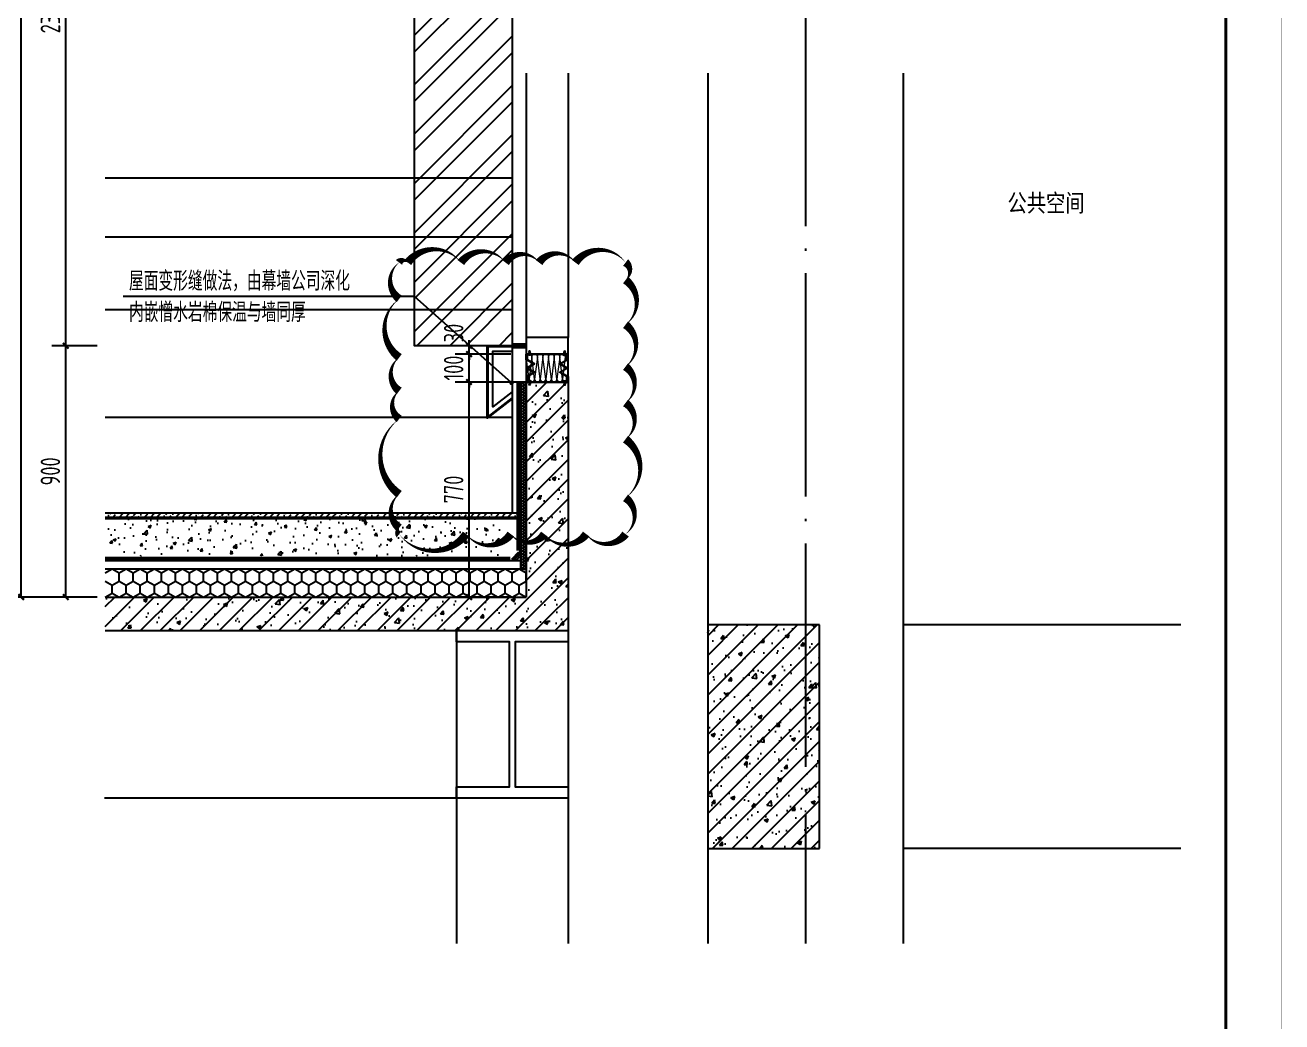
# Model space of a CAD drawing. Extents: x 198753 to 882193, y -399300 to 132460.
# Drawn here: x 385854 to 390356, y -194608 to -191039 of the extents above; entities that cross this region are included whole.
import ezdxf

# ---------------------------------------------------------------- set-up
doc = ezdxf.new("R2010")
doc.units = 0
doc.header["$LTSCALE"] = 1000
doc.header["$MEASUREMENT"] = 0
doc.linetypes.add('CENTER', pattern=[50.8, 31.75, -6.35, 6.35, -6.35])
doc.linetypes.add('DOTE', pattern=[2.42, 2, -0.2, 0.02, -0.2])
for name, color, linetype in [('00-图签', 7, 'Continuous'), ('01-标注_尺寸', 124, 'Continuous'), ('01-标注_符号', 200, 'Continuous'), ('02-TEXT_标注', 130, 'Continuous'), ('05-填充_156', 156, 'Continuous'), ('05-填充_天正', 26, 'Continuous'), ('A-0-房间名称', 7, 'Continuous'), ('A-D-玻璃剖线', 130, 'Continuous'), ('A-D-金属剖线', 200, 'Continuous'), ('A-D-金属看线', 205, 'Continuous'), ('A-D_龙骨', 131, 'Continuous'), ('A-E_栏杆', 232, 'Continuous'), ('A-O_屋面', 201, 'Continuous'), ('A-O_防水层', 222, 'Continuous'), ('A-SUR_保温', 222, 'Continuous'), ('A-SUR_看线', 231, 'Continuous'), ('A-TECH_结构', 21, 'Continuous'), ('A-金属背板', 30, 'Continuous'), ('A_AXIS-轴线', 36, 'DOTE'), ('A_STR-砼墙', 51, 'Continuous'), ('A_STR-砼柱', 51, 'Continuous'), ('PJ', 4, 'Continuous'), ('ZX', 14, 'CENTER'), ('钢龙骨', 173, 'Continuous')]:
    doc.layers.add(name, color=color, linetype=linetype)
doc.layers.add('DIM_MODI', color=6, linetype='Continuous', plot=False)
for name, color, linetype, lineweight in [('MJ', 3, 'Continuous', 25), ('PJ1_accessories', 4, 'Continuous', 13), ('STE1_carbon steel', 66, 'Continuous', 25), ('TC1_hatch', 251, 'Continuous', 13)]:
    doc.layers.add(name, color=color, linetype=linetype, lineweight=lineweight)
doc.styles.add('_TCH_DIM', font='ROS1', dxfattribs={"width": 0.8, "bigfont": 'JD'})
doc.styles.add('_TCH_DIM_T3', font='ROS1', dxfattribs={"width": 0.8, "bigfont": 'JD'})
doc.styles.add('_TCH_SPACE', font='STXIHEI.TTF', dxfattribs={"width": 0.75, "height": 5})
doc.dimstyles.new('_TCH_ARCH&&20', dxfattribs={"dimtxt": 70, "dimasz": 20, "dimexe": 50, "dimexo": 60, "dimgap": 20, "dimtad": 1, "dimdec": 0, "dimzin": 0, "dimdsep": 46, "dimtxsty": '_TCH_DIM_T3', "dimblk": 'ARCHTICK', "dimcen": 0.09, "dimclrt": 4, "dimazin": 2, "dimtfac": 1, "dimtdec": 0, "dimtix": 1, "dimtmove": 2, "dimatfit": 3, "dimfxl": 0, "dimtolj": 1, "dimtzin": 0, "dimarcsym": 0})
pattern_1 = [(135, (172790.177, -381759.7629), (-1.122532015, -1.122532015), []), (225, (172790.177, -381759.7629), (-1.122532015, -3.3675960454), [3.96875, -2.38125])]
pattern_2 = [(135, (172720.44, -381759.7629), (-1.122532015, -1.122532015), []), (225, (172720.44, -381759.7629), (-1.122532015, -3.3675960454), [3.96875, -2.38125])]
pattern_3 = [(45, (0, 0), (-35.355339, 35.355339), []), (50, (0, 0), (143.452037, -12.550427), [15, -165]), (355, (0, 0), (-27.750267, 150.438427), [12, -132]), (100.4514, (11.95, -1.05), (115.701876, 137.88791), [12.74804, -140.22842]), (46.1842, (0, 40), (213.44821, -33.1038), [22.5, -247.5]), (96.6356, (17.79, 37.24), (186.93254, 194.82357), [19.12206, -210.3426]), (351.1842, (0, 40), (186.93239, 194.82372), [18, -198]), (21, (20, 30), (119.38141, -80.523778), [15, -165]), (326, (20, 30), (48.663066, 145.03001), [12, -132]), (71.4514, (29.95, 23.29), (168.044526, 64.5061), [12.74804, -140.22842]), (37.5, (0, 0), (2.431971, 66.578771), [0, -130.4, 0, -134, 0, -132.5]), (7.5, (0, 0), (52.613907, 78.882342), [0, -76.4, 0, -127.4, 0, -50.5]), (327.5, (-44.6, 0), (106.764487, -4.5109743), [0, -50, 0, -156, 0, -207]), (317.5, (-64.6, 0), (116.637234, 20.020996), [0, -65, 0, -103.6, 0, -147])]

# ---------------------------------------------------------------- blocks, each defined once
blk = doc.blocks.new('图框-A1+1-4')
for points, const_width in [([(0, 0), (1051, 0), (1051, 594), (0, 594)], 0.05), ([(976, 584), (25, 584), (25, 10), (976, 10)], 0.5)]:
    blk.add_lwpolyline(points, close=True, dxfattribs=dict(const_width=const_width))
blk = doc.blocks.new('*U297')
at = {"layer": '05-填充_156'}
h = blk.add_hatch(dxfattribs=at)
h.set_pattern_fill('金属', color=256, scale=50)
h.set_pattern_definition([(45, (-150, 999.84), (-88.3883, 88.3883), []), (45, (-91.07, 999.84), (-88.3883, 88.3883), [])])
h.paths.add_polyline_path([(-350, 2799.8), (0, 2799.8), (0, -2300), (-350, -2300)])
at = {"layer": 'A-SUR_看线', "color": 8}
blk.add_lwpolyline([(-350, 2799.8), (0, 2799.8), (0, -2300), (-350, -2300)], close=True, dxfattribs=at)
blk = doc.blocks.new('kyuhtr')
at = {"const_width": 20}
blk.add_lwpolyline([(50, 0), (0, 0)], dxfattribs=at)
blk.add_lwpolyline([(50, -30), (200, -30), (200, 30), (50, 30)], close=True)
blk = doc.blocks.new('盘头ST4.2×13')
at = {"layer": 'PJ'}
for p, q in [((-3.1, 0.4), (-2.7, 0.4)), ((-2.7, 0.4), (-2.7, -0.4)), ((-1.7, 4), (0, 4)), ((0, 4), (0, 1.7)), ((0, 1.7), (0.6, -1.6)), ((0, 1.7), (0, -2.3)), ((0.2, 1.5), (0.8, 1.5)), ((1.1, 2.1), (0.8, 1.5)), ((0.8, 1.5), (1.4, -1.6)), ((1.1, 2.1), (1.7, -2.1)), ((1.1, 2.1), (1.4, 1.5)), ((1.4, 1.5), (2, -1.6)), ((1.4, 1.5), (2.2, 1.5)), ((2.5, 2.1), (2.2, 1.5)), ((2.2, 1.5), (2.8, -1.6)), ((2.5, 2.1), (3.1, -2.1)), ((2.5, 2.1), (2.8, 1.5)), ((2.8, 1.5), (3.4, -1.6)), ((2.8, 1.5), (3.6, 1.5)), ((3.9, 2.1), (3.6, 1.5)), ((3.6, 1.5), (4.2, -1.6)), ((3.9, 2.1), (4.5, -2.1)), ((3.9, 2.1), (4.2, 1.5)), ((4.2, 1.5), (4.8, -1.6)), ((4.2, 1.5), (5, 1.5)), ((5.3, 2.1), (5, 1.5)), ((5, 1.5), (5.6, -1.6)), ((5.3, 2.1), (5.9, -2.1)), ((5.3, 2.1), (5.6, 1.5)), ((5.6, 1.5), (6.2, -1.6)), ((5.6, 1.5), (6.4, 1.5)), ((6.7, 2.1), (6.4, 1.5)), ((6.4, 1.5), (7, -1.6)), ((6.7, 2.1), (7.3, -2.1)), ((6.7, 2.1), (7, 1.5)), ((7, 1.5), (7.6, -1.6)), ((7, 1.5), (7.8, 1.5)), ((8.1, 2.1), (7.8, 1.5)), ((7.8, 1.5), (8.4, -1.6)), ((8.1, 2.1), (8.7, -2.1)), ((8.1, 2.1), (8.4, 1.5)), ((8.4, 1.5), (9, -1.6)), ((8.4, 1.5), (9.2, 1.5)), ((9.5, 2.1), (9.2, 1.5)), ((9.2, 1.5), (9.8, -1.3)), ((9.5, 2.1), (10.1, -1.8)), ((9.5, 2.1), (10, 1.3)), ((10, 1.3), (10.5, -1)), ((10.7, 0.9), (10, 1.3)), ((11, 1.4), (10.7, 0.9)), ((10.7, 0.9), (11.1, -0.8)), ((11, 1.4), (11.4, -1.3)), ((11, 1.4), (11.5, 0.6)), ((11.5, 0.6), (11.8, -0.5)), ((13, 0), (11.5, 0.6)), ((-3.1, -0.4), (-2.7, -0.4)), ((-1.7, -4), (0, -4)), ((0, 0), (0.3, -2.1)), ((0, -2.3), (0, -4)), ((0.2, -2.1), (0.3, -2.1)), ((0.6, -1.6), (0.3, -2.1)), ((0.6, -1.6), (1.4, -1.6)), ((1.4, -1.6), (1.7, -2.1)), ((2, -1.6), (1.7, -2.1)), ((2, -1.6), (2.8, -1.6)), ((2.8, -1.6), (3.1, -2.1)), ((3.4, -1.6), (3.1, -2.1)), ((3.4, -1.6), (4.2, -1.6)), ((4.2, -1.6), (4.5, -2.1)), ((4.8, -1.6), (4.5, -2.1)), ((4.8, -1.6), (5.6, -1.6)), ((5.6, -1.6), (5.9, -2.1)), ((6.2, -1.6), (5.9, -2.1)), ((6.2, -1.6), (7, -1.6)), ((7, -1.6), (7.3, -2.1)), ((7.6, -1.6), (7.3, -2.1)), ((7.6, -1.6), (8.4, -1.6)), ((8.4, -1.6), (8.7, -2.1)), ((9, -1.6), (8.7, -2.1)), ((9, -1.6), (9.3, -1.6)), ((9.8, -1.3), (9.3, -1.6)), ((9.8, -1.3), (10.1, -1.8)), ((10.5, -1), (10.1, -1.8)), ((11.1, -0.8), (10.5, -1)), ((11.1, -0.8), (11.4, -1.3)), ((11.8, -0.5), (11.4, -1.3)), ((13, 0), (11.8, -0.5))]:
    blk.add_line(p, q, dxfattribs=at)
for centre, radius, start, end in [((3.4, 0), 6.5, 142.0201, 176.4719), ((0.2, 1.7), 0.2, 180, 270), ((3.4, 0), 6.5, 183.5281, 217.9799), ((0.2, -2.3), 0.2, 90, 180)]:
    blk.add_arc(centre, radius, start, end, dxfattribs=at)
at = {"layer": 'ZX', "ltscale": 0.25}
blk.add_line((-4.1, 0), (14, 0), dxfattribs=at)
blk = doc.blocks.new('*U310')
blk.add_blockref('盘头ST4.2×13', (0, 0))
blk = doc.blocks.new('*U309')
at = {"color": 251}
blk.add_lwpolyline([(-30.6, 0), (44.4, 0), (44.4, 50), (-30.6, 50)], close=True, dxfattribs=at)
for points in [[(-30.6, 0, 0.414214), (-25.6, 5), (-30.6, 45, -1), (-20.6, 45), (-25.6, 5, 0.414214), (-20.6, 0)], [(-20.6, 0, 0.414214), (-15.6, 5), (-20.6, 45, -1), (-10.6, 45), (-15.6, 5, 0.414214), (-10.6, 0)], [(-10.6, 0, 0.414214), (-5.6, 5), (-10.6, 45, -1), (-0.6, 45), (-5.6, 5, 0.414214), (-0.6, 0)], [(-0.6, 0, 0.414214), (4.4, 5), (-0.6, 45, -1), (9.4, 45), (4.4, 5, 0.414214), (9.4, 0)], [(9.4, 0, 0.414214), (14.4, 5), (9.4, 45, -1), (19.4, 45), (14.4, 5, 0.414214), (19.4, 0)], [(19.4, 0, 0.414214), (24.4, 5), (19.4, 45, -1), (29.4, 45), (24.4, 5, 0.414214), (29.4, 0)], [(29.4, 0, 0.414214), (34.4, 5), (29.4, 45, -1), (39.4, 45), (34.4, 5, 0.414214), (39.4, 0)]]:
    blk.add_lwpolyline(points, format="xyb", dxfattribs=at)
blk = doc.blocks.new('DHOIWUDOIA')
at = {"layer": 'PJ1_accessories'}
h = blk.add_hatch(dxfattribs=at)
h.set_pattern_fill('ANSI38', color=256, angle=90, style=0)
h.set_pattern_definition(pattern_1)
h.paths.add_polyline_path([(344083.8, 35034.4), (344083.8, 35017.6), (344081.8, 35017.6), (344081.8, 35034.4)])
h = blk.add_hatch(dxfattribs=at)
h.set_pattern_fill('ANSI38', color=256, angle=90, style=0)
h.set_pattern_definition(pattern_2)
h.paths.add_polyline_path([(344227.4, 35034.4), (344227.4, 35017.6), (344229.4, 35017.6), (344229.4, 35034.4)])
h = blk.add_hatch(dxfattribs=at)
h.set_pattern_fill('ANSI38', color=256, angle=90, style=0)
h.set_pattern_definition(pattern_1)
h.paths.add_polyline_path([(344083.8, 34940.8), (344083.8, 34957.6), (344081.8, 34957.6), (344081.8, 34940.8)])
h = blk.add_hatch(dxfattribs=at)
h.set_pattern_fill('ANSI38', color=256, angle=90, style=0)
h.set_pattern_definition(pattern_2)
h.paths.add_polyline_path([(344227.4, 34940.8), (344227.4, 34957.6), (344229.4, 34957.6), (344229.4, 34940.8)])
at = {"layer": 'MJ', "color": 3}
for points in [[(344080.6, 35017.6), (344080.6, 35037.6), (344100.6, 35037.6), (344100.6, 35036.4), (344081.8, 35036.4), (344081.8, 35017.6), (344080.6, 35017.6)], [(344230.6, 35017.6), (344230.6, 35037.6), (344210.6, 35037.6), (344210.6, 35036.4), (344229.4, 35036.4), (344229.4, 35017.6), (344230.6, 35017.6)], [(344080.6, 34957.6), (344080.6, 34937.6), (344100.6, 34937.6), (344100.6, 34938.8), (344081.8, 34938.8), (344081.8, 34957.6), (344080.6, 34957.6)], [(344230.6, 34957.6), (344230.6, 34937.6), (344210.6, 34937.6), (344210.6, 34938.8), (344229.4, 34938.8), (344229.4, 34957.6), (344230.6, 34957.6)]]:
    blk.add_lwpolyline(points, dxfattribs=at)
at = {"layer": 'PJ1_accessories'}
for points in [[(344083.8, 35034.4), (344083.8, 35017.6), (344081.8, 35017.6), (344081.8, 35034.4)], [(344227.4, 35034.4), (344227.4, 35017.6), (344229.4, 35017.6), (344229.4, 35034.4)], [(344083.8, 34940.8), (344083.8, 34957.6), (344081.8, 34957.6), (344081.8, 34940.8)], [(344227.4, 34940.8), (344227.4, 34957.6), (344229.4, 34957.6), (344229.4, 34940.8)]]:
    blk.add_lwpolyline(points, close=True, dxfattribs=at)
at = {"layer": 'STE1_carbon steel'}
for points in [[(344083.8, 35034.4), (344083.8, 35016.8), (344107.3, 35002.6), (344082.3, 34987.6), (344107.3, 34972.6), (344083.8, 34958.5), (344083.8, 34940.8), (344085.3, 34940.8), (344085.3, 34957.6), (344110.3, 34972.6), (344085.3, 34987.6), (344110.3, 35002.6), (344085.3, 35017.6), (344085.3, 35034.4), (344083.8, 35034.4)], [(344227.4, 35034.4), (344227.4, 35016.8), (344203.8, 35002.6), (344228.8, 34987.6), (344203.8, 34972.6), (344227.4, 34958.5), (344227.4, 34940.8), (344225.9, 34940.8), (344225.9, 34957.6), (344200.9, 34972.6), (344225.9, 34987.6), (344200.9, 35002.6), (344225.9, 35017.6), (344225.9, 35034.4), (344227.4, 35034.4)]]:
    blk.add_lwpolyline(points, dxfattribs=at)
at = {"xscale": -1}
for p, rotation in [((344092.7, 35036.4), 270), ((344218.4, 34938.8), 90)]:
    blk.add_blockref('*U310', p, dxfattribs=dict(at, rotation=rotation))
for p, rotation in [((344218.4, 35036.4), 90), ((344092.7, 34938.8), 270)]:
    blk.add_blockref('*U310', p, dxfattribs=dict(rotation=rotation))
at = {"layer": 'TC1_hatch', "xscale": 2, "yscale": 2, "zscale": 2}
blk.add_blockref('*U309', (344141.7, 34937.6), dxfattribs=at)
blk = doc.blocks.new('$LinePat$聚苯板')
at = {"color": 0}
for p, q in [((14.8, -8.6), (0, 0)), ((29.7, 0), (14.8, -8.6)), ((14.8, -25.7), (0, -34.3)), ((14.8, -8.6), (14.8, -25.7)), ((29.7, -34.3), (14.8, -25.7)), ((0, -34.3), (0, -51.4)), ((0, -51.4), (14.8, -60)), ((14.8, -60), (29.7, -51.4))]:
    blk.add_line(p, q, dxfattribs=at)
blk = doc.blocks.new('$LinePat$防水层2')
at = {"color": 0}
blk.add_line((0, 0), (600, 0), dxfattribs=at)
blk.add_solid([(150, 0), (450, 0), (150, -100), (450, -100)], dxfattribs=at)
blk = doc.blocks.new('_ArchTick')
at = {"color": 0, "linetype": 'ByBlock', "const_width": 0.4}
blk.add_lwpolyline([(-0.5, -0.5), (0.5, 0.5)], dxfattribs=at)
blk = doc.blocks.new('*D2037')
at = {"layer": '01-标注_尺寸', "color": 0, "lineweight": -2, "transparency": 16777216}
for p, q in [((387594.2, -192316.6), (387394.1, -192316.6)), ((387444.1, -193086.8), (387444.1, -192316.6)), ((387594.2, -193086.8), (387394.1, -193086.8))]:
    blk.add_line(p, q, dxfattribs=at)
at = {"layer": 'Defpoints', "color": 0, "transparency": 16777216}
for p in [(387444.1, -192316.6), (387654.2, -192316.6), (387654.2, -193086.8)]:
    blk.add_point(p, dxfattribs=at)
at = {"layer": '01-标注_尺寸', "color": 0, "lineweight": -2, "transparency": 16777216, "xscale": 20, "yscale": 20, "zscale": 20}
for p, rotation in [((387444.1, -192316.6), 90), ((387444.1, -193086.8), 270)]:
    blk.add_blockref('_ArchTick', p, dxfattribs=dict(at, rotation=rotation))
at = {"layer": '01-标注_尺寸', "color": 4, "transparency": 16777216, "insert": (387389.1, -192701.7), "char_height": 70, "attachment_point": 5, "rotation": 90, "style": '_TCH_DIM_T3'}
blk.add_mtext('\\A1;770', dxfattribs=at)
blk = doc.blocks.new('*D2038')
at = {"layer": '01-标注_尺寸', "color": 0, "lineweight": -2, "transparency": 16777216}
for p, q in [((387594.2, -192216.6), (387394.1, -192216.6)), ((387444.1, -192216.6), (387444.1, -192196.6)), ((387444.1, -192316.6), (387444.1, -192216.6)), ((387594.2, -192316.6), (387394.1, -192316.6)), ((387444.1, -192316.6), (387444.1, -192336.6))]:
    blk.add_line(p, q, dxfattribs=at)
at = {"layer": 'Defpoints', "color": 0, "transparency": 16777216}
for p in [(387444.1, -192216.6), (387654.2, -192216.6), (387654.2, -192316.6)]:
    blk.add_point(p, dxfattribs=at)
at = {"layer": '01-标注_尺寸', "color": 0, "lineweight": -2, "transparency": 16777216, "xscale": 20, "yscale": 20, "zscale": 20}
for p, rotation in [((387444.1, -192216.6), 270), ((387444.1, -192316.6), 90)]:
    blk.add_blockref('_ArchTick', p, dxfattribs=dict(at, rotation=rotation))
at = {"layer": '01-标注_尺寸', "color": 4, "transparency": 16777216, "insert": (387389.1, -192266.6), "char_height": 70, "attachment_point": 5, "rotation": 90, "style": '_TCH_DIM_T3'}
blk.add_mtext('\\A1;100', dxfattribs=at)
blk = doc.blocks.new('*D2039')
at = {"layer": '01-标注_尺寸', "color": 0, "lineweight": -2, "transparency": 16777216}
for p, q in [((387444.1, -192186.6), (387444.1, -192166.6)), ((387594.2, -192186.6), (387394.1, -192186.6)), ((387594.2, -192216.6), (387394.1, -192216.6)), ((387444.1, -192216.6), (387444.1, -192186.6)), ((387444.1, -192216.6), (387444.1, -192236.6))]:
    blk.add_line(p, q, dxfattribs=at)
at = {"layer": 'Defpoints', "color": 0, "transparency": 16777216}
for p in [(387444.1, -192186.6), (387654.2, -192186.6), (387654.2, -192216.6)]:
    blk.add_point(p, dxfattribs=at)
at = {"layer": '01-标注_尺寸', "color": 0, "lineweight": -2, "transparency": 16777216, "xscale": 20, "yscale": 20, "zscale": 20}
for p, rotation in [((387444.1, -192186.6), 270), ((387444.1, -192216.6), 90)]:
    blk.add_blockref('_ArchTick', p, dxfattribs=dict(at, rotation=rotation))
at = {"layer": '01-标注_尺寸', "color": 4, "transparency": 16777216, "insert": (387389.1, -192141.2), "char_height": 70, "attachment_point": 5, "rotation": 90, "style": '_TCH_DIM_T3'}
blk.add_mtext('\\A1;30', dxfattribs=at)
blk = doc.blocks.new('*D2040')
at = {"layer": '01-标注_尺寸', "color": 0, "lineweight": -2, "transparency": 16777216}
for p, q in [((386111.6, -192186.6), (385949.5, -192186.6)), ((385999.5, -193086.7), (385999.5, -192186.6)), ((386111.6, -193086.7), (385949.5, -193086.7))]:
    blk.add_line(p, q, dxfattribs=at)
at = {"layer": 'Defpoints', "color": 0, "transparency": 16777216}
for p in [(385999.5, -192186.6), (386171.6, -192186.6), (386171.6, -193086.7)]:
    blk.add_point(p, dxfattribs=at)
at = {"layer": '01-标注_尺寸', "color": 0, "lineweight": -2, "transparency": 16777216, "xscale": 20, "yscale": 20, "zscale": 20}
for p, rotation in [((385999.5, -192186.6), 90), ((385999.5, -193086.7), 270)]:
    blk.add_blockref('_ArchTick', p, dxfattribs=dict(at, rotation=rotation))
at = {"layer": '01-标注_尺寸', "color": 4, "transparency": 16777216, "insert": (385944.5, -192636.7), "char_height": 70, "attachment_point": 5, "rotation": 90, "style": '_TCH_DIM_T3'}
blk.add_mtext('\\A1;900', dxfattribs=at)
blk = doc.blocks.new('*D2041')
at = {"layer": '01-标注_尺寸', "color": 0, "lineweight": -2, "transparency": 16777216}
for p, q in [((386111.6, -189816.7), (385949.5, -189816.7)), ((385999.5, -192186.6), (385999.5, -189816.7)), ((386111.6, -192186.6), (385949.5, -192186.6))]:
    blk.add_line(p, q, dxfattribs=at)
at = {"layer": 'Defpoints', "color": 0, "transparency": 16777216}
for p in [(385999.5, -189816.7), (386171.6, -189816.7), (386171.6, -192186.6)]:
    blk.add_point(p, dxfattribs=at)
at = {"layer": '01-标注_尺寸', "color": 0, "lineweight": -2, "transparency": 16777216, "xscale": 20, "yscale": 20, "zscale": 20}
for p, rotation in [((385999.5, -189816.7), 90), ((385999.5, -192186.6), 270)]:
    blk.add_blockref('_ArchTick', p, dxfattribs=dict(at, rotation=rotation))
at = {"layer": '01-标注_尺寸', "color": 4, "transparency": 16777216, "insert": (385944.5, -191001.7), "char_height": 70, "attachment_point": 5, "rotation": 90, "style": '_TCH_DIM_T3'}
blk.add_mtext('\\A1;2370', dxfattribs=at)
blk = doc.blocks.new('*D2044')
at = {"layer": '01-标注_尺寸', "color": 0, "lineweight": -2, "transparency": 16777216}
for p, q in [((385970.5, -188886.7), (385789.8, -188886.7)), ((385839.8, -193086.7), (385839.8, -188886.7)), ((385970.5, -193086.7), (385789.8, -193086.7))]:
    blk.add_line(p, q, dxfattribs=at)
at = {"layer": 'Defpoints', "color": 0, "transparency": 16777216}
for p in [(385839.8, -188886.7), (386030.5, -188886.7), (386030.5, -193086.7)]:
    blk.add_point(p, dxfattribs=at)
at = {"layer": '01-标注_尺寸', "color": 0, "lineweight": -2, "transparency": 16777216, "xscale": 20, "yscale": 20, "zscale": 20}
for p, rotation in [((385839.8, -188886.7), 90), ((385839.8, -193086.7), 270)]:
    blk.add_blockref('_ArchTick', p, dxfattribs=dict(at, rotation=rotation))
at = {"layer": '01-标注_尺寸', "color": 4, "transparency": 16777216, "insert": (385784.8, -190986.7), "char_height": 70, "attachment_point": 5, "rotation": 90, "style": '_TCH_DIM_T3'}
blk.add_mtext('\\A1;4200', dxfattribs=at)

msp = doc.modelspace()

# ---------------------------------------------------------------- hatches: boundary and pattern name
at = {"layer": '05-填充_天正'}
h = msp.add_hatch(dxfattribs=at)
h.set_pattern_fill('钢筋混凝土', color=256, scale=20, style=0)
h.set_pattern_definition(pattern_3)
h.paths.add_polyline_path([(387649.1, -192316.6), (387649.1, -193086.7), (387799.1, -193206.7), (387799.1, -192316.6)])
h = msp.add_hatch(dxfattribs=at)
h.set_pattern_fill('钢筋混凝土', color=256, scale=20, style=0)
h.set_pattern_definition(pattern_3)
h.paths.add_polyline_path([(386140.8, -193086.7), (386140.8, -193206.7), (387799.1, -193206.7), (387649.1, -193086.7)])
h = msp.add_hatch(dxfattribs=at)
h.set_pattern_fill('钢筋混凝土', color=256, scale=20, style=0)
h.set_pattern_definition(pattern_3)
h.paths.add_polyline_path([(388299.1, -193986.7), (388699.1, -193986.7), (388699.1, -193186.7), (388299.1, -193186.7)])
at = {"layer": 'A-SUR_保温'}
h = msp.add_hatch(dxfattribs=at)
h.set_pattern_fill('ANSI36', color=26, scale=10)
h.set_pattern_definition([(45, (292174.432, 209296.7), (8.4189901, 30.8696304), [39.6875, -7.9375, 0, -7.9375])])
h.paths.add_polyline_path([(386140.8, -192786.4), (386140.8, -192801.4), (387616.1, -192801.4), (387616.1, -192786.4)])
h = msp.add_hatch(dxfattribs=at)
h.set_pattern_fill('混凝土', color=26, scale=15)
h.set_pattern_definition([(50, (292174.43, 209296.7), (107.589027, -9.41282), [11.25, -123.75]), (355, (292174.43, 209296.7), (-20.8127, 112.82882), [9, -99]), (100.4514, (292183.4, 209295.92), (86.776407, 103.41593), [9.561029, -105.171317]), (46.1842, (292174.43, 209326.7), (160.086157, -24.827852), [16.875, -185.625]), (96.6356, (292187.77, 209324.63), (140.199406, 146.11768), [14.34154, -157.75695]), (351.1842, (292174.43, 209326.7), (140.19929, 146.11779), [13.5, -148.5]), (21, (292189.43, 209319.2), (89.536058, -60.392834), [11.25, -123.75]), (326, (292189.43, 209319.2), (36.4973, 108.772507), [9, -99]), (71.4514, (292196.89, 209314.17), (126.033394, 48.379575), [9.561029, -105.171317]), (37.5, (292174.43, 209296.7), (1.8239783, 49.934078), [0, -97.8, 0, -100.5, 0, -99.375]), (7.5, (292174.43, 209296.7), (39.4604306, 59.161757), [0, -57.3, 0, -95.55, 0, -37.875]), (327.5, (292140.98, 209296.7), (80.0733654, -3.3832308), [0, -37.5, 0, -117, 0, -155.25]), (317.5, (292125.98, 209296.7), (87.477925, 15.015747), [0, -48.75, 0, -77.7, 0, -110.25])])
h.paths.add_polyline_path([(386140.8, -192806.4), (386140.8, -192939.1), (387559.1, -192939), (387559.1, -192806.4)])

# ---------------------------------------------------------------- linework, layer by layer
at = {"layer": '01-标注_符号'}
for p, q in [((387249.1, -192010.8), (386204.9, -192010.8)), ((387596.3, -192319.6), (387249.1, -192010.8))]:
    msp.add_line(p, q, dxfattribs=at)
at = {"layer": '01-标注_符号', "const_width": 8}
msp.add_lwpolyline([(387599.3, -192322.3, 1), (387593.3, -192317, 1)], format="xyb", close=True, dxfattribs=at)
at = {"layer": 'A-D-玻璃剖线'}
for p, q in [((387599.1, -191210.1), (387599.1, -192316.7)), ((387649.1, -191210.1), (387649.1, -192316.7))]:
    msp.add_line(p, q, dxfattribs=at)
msp.add_lwpolyline([(387649.1, -192316.7), (387599.1, -192316.7)], dxfattribs=at)
at = {"layer": 'A-D-金属剖线'}
for points in [[(387599.1, -192377.4), (387509.1, -192446.6), (387509.1, -192186.6), (387599.1, -192186.6)], [(387599.1, -192373.6), (387512.1, -192440.6), (387512.1, -192189.6), (387599.1, -192189.6)], [(387599.1, -192352.2), (387529.1, -192406), (387529.1, -192206.6), (387599.1, -192206.6)]]:
    msp.add_lwpolyline(points, dxfattribs=at)
at = {"layer": 'A-D-金属看线'}
for p, q in [((386140.8, -191796.4), (387599.1, -191796.4)), ((386140.8, -192056.7), (387599.1, -192056.7))]:
    msp.add_line(p, q, dxfattribs=at)
at = {"layer": 'A-E_栏杆'}
for p, q in [((386140.8, -191585.9), (387599.1, -191585.9)), ((386140.8, -192442), (387599.1, -192442))]:
    msp.add_line(p, q, dxfattribs=at)
at = {"layer": 'A-O_屋面'}
for p, q in [((387616.1, -192786.4), (386140.8, -192786.4)), ((387616.1, -192801.4), (386140.8, -192801.4)), ((387616.1, -192806.4), (386140.8, -192806.4)), ((387629.1, -192956.7), (386140.8, -192956.7)), ((387649.1, -192986.7), (386140.8, -192986.7))]:
    msp.add_line(p, q, dxfattribs=at)
at = {"layer": 'A-O_防水层'}
msp.add_lwpolyline([(387626.1, -192316.7), (387626.1, -192930.5, -0.381085), (387601.1, -192956.7), (386140.8, -192956.5)], format="xyb", dxfattribs=at)
at = {"layer": 'A-SUR_保温'}
msp.add_lwpolyline([(387649.1, -192316.6), (387799.1, -192316.6), (387799.1, -192216.6), (387649.1, -192216.6)], close=True, dxfattribs=at)
for points in [[(387599.1, -192316.7), (387599.1, -192786.4)], [(387616.1, -192316.7), (387616.1, -192891.4)]]:
    msp.add_lwpolyline(points, dxfattribs=at)
at = {"layer": 'A-SUR_保温', "color": 26}
for points in [[(387626.1, -192891.4), (387626.1, -192316.7)], [(387629.1, -192986.7), (387629.1, -192316.7), (387629.1, -192316.7), (387629.1, -192316.7), (387629.1, -192316.7)]]:
    msp.add_lwpolyline(points, dxfattribs=at)
at = {"layer": 'A-TECH_结构'}
for p, q in [((388299.1, -191210.1), (388299.1, -194326.9)), ((388999.1, -191210.1), (388999.1, -194326.9))]:
    msp.add_line(p, q, dxfattribs=at)
msp.add_lwpolyline([(387399.1, -193206.7), (387799.1, -193206.7), (387799.1, -193246.7), (387609.1, -193246.7), (387609.1, -193766.7), (387799.1, -193766.7), (387799.1, -193806.7), (387399.1, -193806.7), (387399.1, -193766.7), (387589.1, -193766.7), (387589.1, -193246.7), (387399.1, -193246.7)], close=True, dxfattribs=at)
for points in [[(387399.1, -193206.7), (387399.1, -194326.9)], [(387799.1, -193206.7), (387799.1, -194326.9)], [(387399.1, -193806.7), (386138.2, -193806.7)]]:
    msp.add_lwpolyline(points, dxfattribs=at)
at = {"layer": 'A-TECH_结构', "elevation": 0}
for points in [[(389994.3, -193186.7), (388999.1, -193186.7)], [(389994.3, -193986.7), (388999.1, -193986.7)]]:
    msp.add_lwpolyline(points, dxfattribs=at)
at = {"layer": 'A_AXIS-轴线', "ltscale": 0.4}
msp.add_line((388649.1, -187086.7), (388649.1, -194326.9), dxfattribs=at)
at = {"layer": 'A_STR-砼墙'}
for p, q in [((387649.1, -192316.6), (387649.1, -193086.7)), ((387799.1, -192316.6), (387649.1, -192316.6)), ((387799.1, -192316.6), (387799.1, -193206.7)), ((386140.8, -193086.7), (387649.1, -193086.7)), ((386140.8, -193206.7), (387799.1, -193206.7))]:
    msp.add_line(p, q, dxfattribs=at)
at = {"layer": 'A_STR-砼柱'}
for p, q in [((388699.1, -193186.7), (388299.1, -193186.7)), ((388299.1, -193186.7), (388299.1, -193986.7)), ((388699.1, -193986.7), (388699.1, -193186.7)), ((388299.1, -193986.7), (388699.1, -193986.7))]:
    msp.add_line(p, q, dxfattribs=at)
at = {"layer": 'DIM_MODI'}
msp.add_lwpolyline([(387193.9, -191888.7, 0, 30, 0.5), (387193.9, -192018.7, 0, 30, 0.5), (387193.9, -192228.7, 0, 30, 0.5), (387193.9, -192348.7, 0, 30, 0.5), (387193.9, -192448.7, 0, 30, 0.5), (387193.9, -192718.7, 0, 30, 0.5), (387193.9, -192838.7, 0, 30, 0.5), (387193.9, -192861.3, 0, 30, 0.5), (387433.9, -192861.3, 0, 30, 0.5), (387593.9, -192861.3, 0, 30, 0.5), (387713.9, -192861.3, 0, 30, 0.5), (387863.9, -192861.3, 0, 30, 0.5), (388004.8, -192861.3, 0, 30, 0.5), (388004.8, -192731.3, 0, 30, 0.5), (388004.8, -192521.3, 0, 30, 0.5), (388004.8, -192391.3, 0, 30, 0.5), (388004.8, -192261.3, 0, 30, 0.5), (388004.8, -192111.3, 0, 30, 0.5), (388004.8, -191951.3, 0, 30, 0.5), (388004.8, -191888.7, 0, 30, 0.5), (387824.8, -191888.7, 0, 30, 0.5), (387694.8, -191888.7, 0, 30, 0.5), (387574.8, -191888.7, 0, 30, 0.5), (387414.8, -191888.7, 0, 30, 0.5), (387224.8, -191888.7, 0, 30, 0.5)], format="xyseb", close=True, dxfattribs=at)
at = {"layer": '钢龙骨'}
msp.add_line((387799.1, -191210.1), (387799.1, -192156.6), dxfattribs=at)

# ---------------------------------------------------------------- block references
at = {"xscale": 20, "yscale": 20, "zscale": 20, "rotation": 270}
msp.add_blockref('图框-A1+1-4', (378475.2, -186253.4), dxfattribs=at)
at = {"layer": '00-图签'}
msp.add_blockref('*U297', (387599.1, -189886.6), dxfattribs=at)
at = {"layer": 'A-D_龙骨'}
msp.add_blockref('kyuhtr', (387599.1, -192186.6), dxfattribs=at)
at = {"layer": 'A-O_防水层', "yscale": 0.05, "zscale": 0.05}
for p, xscale, rotation in [((387616.1, -192316.7), -0.05031547279564015, 89.99996915627761), ((387616.1, -192346.9), -0.05031547279564015, 89.99996915627761), ((387621.1, -192316.7), -0.05031179264257665, 89.99999816042225), ((387621.1, -192346.9), -0.05031179264257665, 89.99999816042225), ((387616.1, -192377.1), -0.05031547279564015, 89.99996915627761), ((387621.1, -192377.1), -0.05031179264257665, 89.99999816042225), ((387616.1, -192407.3), -0.05031547279564015, 89.99996915627761), ((387616.1, -192437.5), -0.05031547279564015, 89.99996915627761), ((387621.1, -192407.3), -0.05031179264257665, 89.99999816042225), ((387621.1, -192437.5), -0.05031179264257665, 89.99999816042225), ((387616.1, -192467.7), -0.05031547279564015, 89.99996915627761), ((387621.1, -192467.7), -0.05031179264257665, 89.99999816042225), ((387616.1, -192497.9), -0.05031547279564015, 89.99996915627761), ((387616.1, -192528.1), -0.05031547279564015, 89.99996915627761), ((387621.1, -192497.9), -0.05031179264257665, 89.99999816042225), ((387621.1, -192528), -0.05031179264257665, 89.99999816042225), ((387616.1, -192558.2), -0.05031547279564015, 89.99996915627761), ((387621.1, -192558.2), -0.05031179264257665, 89.99999816042225), ((387616.1, -192588.4), -0.05031547279564015, 89.99996915627761), ((387616.1, -192618.6), -0.05031547279564015, 89.99996915627761), ((387621.1, -192588.4), -0.05031179264257665, 89.99999816042225), ((387621.1, -192618.6), -0.05031179264257665, 89.99999816042225), ((387616.1, -192648.8), -0.05031547279564015, 89.99996915627761), ((387621.1, -192648.8), -0.05031179264257665, 89.99999816042225), ((387616.1, -192679), -0.05031547279564015, 89.99996915627761), ((387616.1, -192709.2), -0.05031547279564015, 89.99996915627761), ((387621.1, -192679), -0.05031179264257665, 89.99999816042225), ((387621.1, -192709.2), -0.05031179264257665, 89.99999816042225), ((387616.1, -192739.4), -0.05031547279564015, 89.99996915627761), ((387621.1, -192739.3), -0.05031179264257665, 89.99999816042225), ((387616.1, -192769.6), -0.05031547279564015, 89.99996915627761), ((387616.1, -192799.8), -0.05031547279564015, 89.99996915627761), ((387621.1, -192769.5), -0.05031179264257665, 89.99999816042225), ((387621.1, -192799.7), -0.05031179264257665, 89.99999816042225), ((387616.1, -192829.9), -0.05031547279564015, 89.99996915627761), ((387621.1, -192829.9), -0.05031179264257665, 89.99999816042225), ((387616.1, -192860.1), -0.05031547279564015, 89.99996915627761), ((387616.1, -192890.3), -0.05031547279564015, 89.99996915627761), ((387621.1, -192860.1), -0.05031179264257665, 89.99999816042225), ((387621.1, -192890.3), -0.05031179264257665, 89.99999816042225), ((387621.5, -192925.8), -0.06036650789285736, 46.05185187328795), ((387627.6, -192926.8), -0.0721516173998889, 45.97521891531834), ((386171, -192946.7), -0.05035773328228974, 8.893923628411578e-05), ((386171, -192951.7), -0.05035926654598982, 8.893911186841484e-05), ((386201.2, -192946.7), -0.05035773328228974, 8.893923628411578e-05), ((386201.2, -192951.7), -0.05035926654598982, 8.893911186841484e-05), ((386231.4, -192946.7), -0.05035773328228974, 8.893923628411578e-05), ((386231.4, -192951.7), -0.05035926654598982, 8.893911186841484e-05), ((386261.6, -192946.7), -0.05035773328228974, 8.893923628411578e-05), ((386261.6, -192951.7), -0.05035926654598982, 8.893911186841484e-05), ((386291.9, -192946.7), -0.05035773328228974, 8.893923628411578e-05), ((386291.9, -192951.7), -0.05035926654598982, 8.893911186841484e-05), ((386322.1, -192946.7), -0.05035773328228974, 8.893923628411578e-05), ((386322.1, -192951.7), -0.05035926654598982, 8.893911186841484e-05), ((386352.3, -192946.7), -0.05035773328228974, 8.893923628411578e-05), ((386352.3, -192951.7), -0.05035926654598982, 8.893911186841484e-05), ((386382.5, -192946.7), -0.05035773328228974, 8.893923628411578e-05), ((386382.5, -192951.7), -0.05035926654598982, 8.893911186841484e-05), ((386412.7, -192946.7), -0.05035773328228974, 8.893923628411578e-05), ((386412.7, -192951.7), -0.05035926654598982, 8.893911186841484e-05), ((386442.9, -192946.7), -0.05035773328228974, 8.893923628411578e-05), ((386442.9, -192951.7), -0.05035926654598982, 8.893911186841484e-05), ((386473.1, -192946.7), -0.05035773328228974, 8.893923628411578e-05), ((386473.2, -192951.7), -0.05035926654598982, 8.893911186841484e-05), ((386503.4, -192946.7), -0.05035773328228974, 8.893923628411578e-05), ((386503.4, -192951.7), -0.05035926654598982, 8.893911186841484e-05), ((386533.6, -192946.7), -0.05035773328228974, 8.893923628411578e-05), ((386533.6, -192951.7), -0.05035926654598982, 8.893911186841484e-05), ((386563.8, -192946.7), -0.05035773328228974, 8.893923628411578e-05), ((386563.8, -192951.7), -0.05035926654598982, 8.893911186841484e-05), ((386594, -192946.7), -0.05035773328228974, 8.893923628411578e-05), ((386594, -192951.7), -0.05035926654598982, 8.893911186841484e-05), ((386624.2, -192946.7), -0.05035773328228974, 8.893923628411578e-05), ((386624.2, -192951.7), -0.05035926654598982, 8.893911186841484e-05), ((386654.4, -192946.7), -0.05035773328228974, 8.893923628411578e-05), ((386654.4, -192951.7), -0.05035926654598982, 8.893911186841484e-05), ((386684.6, -192946.7), -0.05035773328228974, 8.893923628411578e-05), ((386684.7, -192951.7), -0.05035926654598982, 8.893911186841484e-05), ((386714.9, -192946.7), -0.05035773328228974, 8.893923628411578e-05), ((386714.9, -192951.7), -0.05035926654598982, 8.893911186841484e-05), ((386745.1, -192946.7), -0.05035773328228974, 8.893923628411578e-05), ((386745.1, -192951.7), -0.05035926654598982, 8.893911186841484e-05), ((386775.3, -192946.7), -0.05035773328228974, 8.893923628411578e-05), ((386775.3, -192951.7), -0.05035926654598982, 8.893911186841484e-05), ((386805.5, -192946.7), -0.05035773328228974, 8.893923628411578e-05), ((386805.5, -192951.7), -0.05035926654598982, 8.893911186841484e-05), ((386835.7, -192946.7), -0.05035773328228974, 8.893923628411578e-05), ((386835.7, -192951.7), -0.05035926654598982, 8.893911186841484e-05), ((386865.9, -192946.7), -0.05035773328228974, 8.893923628411578e-05), ((386866, -192951.7), -0.05035926654598982, 8.893911186841484e-05), ((386896.1, -192946.7), -0.05035773328228974, 8.893923628411578e-05), ((386896.2, -192951.7), -0.05035926654598982, 8.893911186841484e-05), ((386926.4, -192946.7), -0.05035773328228974, 8.893923628411578e-05), ((386926.4, -192951.7), -0.05035926654598982, 8.893911186841484e-05), ((386956.6, -192946.7), -0.05035773328228974, 8.893923628411578e-05), ((386956.6, -192951.7), -0.05035926654598982, 8.893911186841484e-05), ((386986.8, -192946.7), -0.05035773328228974, 8.893923628411578e-05), ((386986.8, -192951.7), -0.05035926654598982, 8.893911186841484e-05), ((387017, -192946.7), -0.05035773328228974, 8.893923628411578e-05), ((387017, -192951.7), -0.05035926654598982, 8.893911186841484e-05), ((387047.2, -192946.7), -0.05035773328228974, 8.893923628411578e-05), ((387047.2, -192951.7), -0.05035926654598982, 8.893911186841484e-05), ((387077.4, -192946.7), -0.05035773328228974, 8.893923628411578e-05), ((387077.5, -192951.7), -0.05035926654598982, 8.893911186841484e-05), ((387107.6, -192946.7), -0.05035773328228974, 8.893923628411578e-05), ((387107.7, -192951.7), -0.05035926654598982, 8.893911186841484e-05), ((387137.9, -192946.7), -0.05035773328228974, 8.893923628411578e-05), ((387137.9, -192951.7), -0.05035926654598982, 8.893911186841484e-05), ((387168.1, -192946.7), -0.05035773328228974, 8.893923628411578e-05), ((387168.1, -192951.7), -0.05035926654598982, 8.893911186841484e-05), ((387198.3, -192946.7), -0.05035773328228974, 8.893923628411578e-05), ((387198.3, -192951.7), -0.05035926654598982, 8.893911186841484e-05), ((387228.5, -192946.7), -0.05035773328228974, 8.893923628411578e-05), ((387228.5, -192951.7), -0.05035926654598982, 8.893911186841484e-05), ((387258.7, -192946.7), -0.05035773328228974, 8.893923628411578e-05), ((387258.8, -192951.7), -0.05035926654598982, 8.893911186841484e-05), ((387288.9, -192946.7), -0.05035773328228974, 8.893923628411578e-05), ((387289, -192951.7), -0.05035926654598982, 8.893911186841484e-05), ((387319.2, -192946.7), -0.05035773328228974, 8.893923628411578e-05), ((387319.2, -192951.7), -0.05035926654598982, 8.893911186841484e-05), ((387349.4, -192946.7), -0.05035773328228974, 8.893923628411578e-05), ((387349.4, -192951.7), -0.05035926654598982, 8.893911186841484e-05), ((387379.6, -192946.7), -0.05035773328228974, 8.893923628411578e-05), ((387379.6, -192951.7), -0.05035926654598982, 8.893911186841484e-05), ((387409.8, -192946.7), -0.05035773328228974, 8.893923628411578e-05), ((387409.8, -192951.7), -0.05035926654598982, 8.893911186841484e-05), ((387440, -192946.7), -0.05035773328228974, 8.893923628411578e-05), ((387440, -192951.7), -0.05035926654598982, 8.893911186841484e-05), ((387470.2, -192946.7), -0.05035773328228974, 8.893923628411578e-05), ((387470.3, -192951.7), -0.05035926654598982, 8.893911186841484e-05), ((387500.4, -192946.7), -0.05035773328228974, 8.893923628411578e-05), ((387500.5, -192951.7), -0.05035926654598982, 8.893911186841484e-05), ((387530.7, -192946.7), -0.05035773328228974, 8.893923628411578e-05), ((387530.7, -192951.7), -0.05035926654598982, 8.893911186841484e-05), ((387560.9, -192946.7), -0.05035773328228974, 8.893923628411578e-05), ((387560.9, -192951.7), -0.05035926654598982, 8.893911186841484e-05), ((387591.1, -192946.7), -0.05035773328228974, 8.893923628411578e-05), ((387591.1, -192951.7), -0.05035926654598982, 8.893911186841484e-05)]:
    msp.add_blockref('$LinePat$防水层2', p, dxfattribs=dict(at, xscale=xscale, rotation=rotation))
at = {"layer": 'A-SUR_保温', "color": 26}
for p, xscale, yscale, zscale, rotation in [((387629.1, -192326.7), 0.3367894749833448, 0.3333333333333333, 0.3333333333333333, 90.00000000665015), ((387629.1, -192336.7), 0.3367894749833448, 0.3333333333333333, 0.3333333333333333, 90.00000000665015), ((387629.1, -192346.7), 0.3367894749833448, 0.3333333333333333, 0.3333333333333333, 90.00000000665015), ((387629.1, -192356.7), 0.3367894749833448, 0.3333333333333333, 0.3333333333333333, 90.00000000665015), ((387629.1, -192366.7), 0.3367894749833448, 0.3333333333333333, 0.3333333333333333, 90.00000000665015), ((387629.1, -192376.7), 0.3367894749833448, 0.3333333333333333, 0.3333333333333333, 90.00000000665015), ((387629.1, -192386.7), 0.3367894749833448, 0.3333333333333333, 0.3333333333333333, 90.00000000665015), ((387629.1, -192396.7), 0.3367894749833448, 0.3333333333333333, 0.3333333333333333, 90.00000000665015), ((387629.1, -192406.7), 0.3367894749833448, 0.3333333333333333, 0.3333333333333333, 90.00000000665015), ((387629.1, -192416.7), 0.3367894749833448, 0.3333333333333333, 0.3333333333333333, 90.00000000665015), ((387629.1, -192426.7), 0.3367894749833448, 0.3333333333333333, 0.3333333333333333, 90.00000000665015), ((387629.1, -192436.7), 0.3367894749833448, 0.3333333333333333, 0.3333333333333333, 90.00000000665015), ((387629.1, -192446.7), 0.3367894749833448, 0.3333333333333333, 0.3333333333333333, 90.00000000665015), ((387629.1, -192456.7), 0.3367894749833448, 0.3333333333333333, 0.3333333333333333, 90.00000000665015), ((387629.1, -192466.7), 0.3367894749833448, 0.3333333333333333, 0.3333333333333333, 90.00000000665015), ((387629.1, -192476.7), 0.3367894749833448, 0.3333333333333333, 0.3333333333333333, 90.00000000665015), ((387629.1, -192486.7), 0.3367894749833448, 0.3333333333333333, 0.3333333333333333, 90.00000000665015), ((387629.1, -192496.7), 0.3367894749833448, 0.3333333333333333, 0.3333333333333333, 90.00000000665015), ((387629.1, -192506.7), 0.3367894749833448, 0.3333333333333333, 0.3333333333333333, 90.00000000665015), ((387629.1, -192516.7), 0.3367894749833448, 0.3333333333333333, 0.3333333333333333, 90.00000000665015), ((387629.1, -192526.7), 0.3367894749833448, 0.3333333333333333, 0.3333333333333333, 90.00000000665015), ((387629.1, -192536.7), 0.3367894749833448, 0.3333333333333333, 0.3333333333333333, 90.00000000665015), ((387629.1, -192546.7), 0.3367894749833448, 0.3333333333333333, 0.3333333333333333, 90.00000000665015), ((387629.1, -192556.7), 0.3367894749833448, 0.3333333333333333, 0.3333333333333333, 90.00000000665015), ((387629.1, -192566.7), 0.3367894749833448, 0.3333333333333333, 0.3333333333333333, 90.00000000665015), ((387629.1, -192576.7), 0.3367894749833448, 0.3333333333333333, 0.3333333333333333, 90.00000000665015), ((387629.1, -192586.7), 0.3367894749833448, 0.3333333333333333, 0.3333333333333333, 90.00000000665015), ((387629.1, -192596.7), 0.3367894749833448, 0.3333333333333333, 0.3333333333333333, 90.00000000665015), ((387629.1, -192606.7), 0.3367894749833448, 0.3333333333333333, 0.3333333333333333, 90.00000000665015), ((387629.1, -192616.7), 0.3367894749833448, 0.3333333333333333, 0.3333333333333333, 90.00000000665015), ((387629.1, -192626.7), 0.3367894749833448, 0.3333333333333333, 0.3333333333333333, 90.00000000665015), ((387629.1, -192636.7), 0.3367894749833448, 0.3333333333333333, 0.3333333333333333, 90.00000000665015), ((387629.1, -192646.7), 0.3367894749833448, 0.3333333333333333, 0.3333333333333333, 90.00000000665015), ((387629.1, -192656.7), 0.3367894749833448, 0.3333333333333333, 0.3333333333333333, 90.00000000665015), ((387629.1, -192666.7), 0.3367894749833448, 0.3333333333333333, 0.3333333333333333, 90.00000000665015), ((387629.1, -192676.7), 0.3367894749833448, 0.3333333333333333, 0.3333333333333333, 90.00000000665015), ((387629.1, -192686.7), 0.3367894749833448, 0.3333333333333333, 0.3333333333333333, 90.00000000665015), ((387629.1, -192696.7), 0.3367894749833448, 0.3333333333333333, 0.3333333333333333, 90.00000000665015), ((387629.1, -192706.7), 0.3367894749833448, 0.3333333333333333, 0.3333333333333333, 90.00000000665015), ((387629.1, -192716.7), 0.3367894749833448, 0.3333333333333333, 0.3333333333333333, 90.00000000665015), ((387629.1, -192726.7), 0.3367894749833448, 0.3333333333333333, 0.3333333333333333, 90.00000000665015), ((387629.1, -192736.7), 0.3367894749833448, 0.3333333333333333, 0.3333333333333333, 90.00000000665015), ((387629.1, -192746.7), 0.3367894749833448, 0.3333333333333333, 0.3333333333333333, 90.00000000665015), ((387629.1, -192756.7), 0.3367894749833448, 0.3333333333333333, 0.3333333333333333, 90.00000000665015), ((387629.1, -192766.7), 0.3367894749833448, 0.3333333333333333, 0.3333333333333333, 90.00000000665015), ((387629.1, -192776.7), 0.3367894749833448, 0.3333333333333333, 0.3333333333333333, 90.00000000665015), ((387629.1, -192786.7), 0.3367894749833448, 0.3333333333333333, 0.3333333333333333, 90.00000000665015), ((387629.1, -192796.7), 0.3367894749833448, 0.3333333333333333, 0.3333333333333333, 90.00000000665015), ((387629.1, -192806.7), 0.3367894749833448, 0.3333333333333333, 0.3333333333333333, 90.00000000665015), ((387629.1, -192816.7), 0.3367894749833448, 0.3333333333333333, 0.3333333333333333, 90.00000000665015), ((387629.1, -192826.7), 0.3367894749833448, 0.3333333333333333, 0.3333333333333333, 90.00000000665015), ((387629.1, -192836.7), 0.3367894749833448, 0.3333333333333333, 0.3333333333333333, 90.00000000665015), ((387629.1, -192846.7), 0.3367894749833448, 0.3333333333333333, 0.3333333333333333, 90.00000000665015), ((387629.1, -192856.7), 0.3367894749833448, 0.3333333333333333, 0.3333333333333333, 90.00000000665015), ((387629.1, -192866.7), 0.3367894749833448, 0.3333333333333333, 0.3333333333333333, 90.00000000665015), ((387629.1, -192876.7), 0.3367894749833448, 0.3333333333333333, 0.3333333333333333, 90.00000000665015), ((387629.1, -192886.7), 0.3367894749833448, 0.3333333333333333, 0.3333333333333333, 90.00000000665015), ((387629.1, -192896.7), 0.3367894749833448, 0.3333333333333333, 0.3333333333333333, 90.00000000665015), ((387629.1, -192906.7), 0.3367894749833448, 0.3333333333333333, 0.3333333333333333, 90.00000000665015), ((387629.1, -192916.7), 0.3367894749833448, 0.3333333333333333, 0.3333333333333333, 90.00000000665015), ((387629.1, -192926.7), 0.3367894749833448, 0.3333333333333333, 0.3333333333333333, 90.00000000665015), ((387629.1, -192936.7), 0.3367894749833448, 0.3333333333333333, 0.3333333333333333, 90.00000000665015), ((387629.1, -192946.7), 0.3367894749833448, 0.3333333333333333, 0.3333333333333333, 90.00000000665015), ((386191, -193086.7), 1.693318388359094, 1.666666666666667, 1.666666666666667, 180), ((386241.3, -193086.7), 1.693318388359094, 1.666666666666667, 1.666666666666667, 180), ((386291.6, -193086.7), 1.693318388359094, 1.666666666666667, 1.666666666666667, 180), ((386341.9, -193086.7), 1.693318388359094, 1.666666666666667, 1.666666666666667, 180), ((386392.2, -193086.7), 1.693318388359094, 1.666666666666667, 1.666666666666667, 180), ((386442.4, -193086.7), 1.693318388359094, 1.666666666666667, 1.666666666666667, 180), ((386492.7, -193086.7), 1.693318388359094, 1.666666666666667, 1.666666666666667, 180), ((386543, -193086.7), 1.693318388359094, 1.666666666666667, 1.666666666666667, 180), ((386593.3, -193086.7), 1.693318388359094, 1.666666666666667, 1.666666666666667, 180), ((386643.6, -193086.7), 1.693318388359094, 1.666666666666667, 1.666666666666667, 180), ((386693.8, -193086.7), 1.693318388359094, 1.666666666666667, 1.666666666666667, 180), ((386744.1, -193086.7), 1.693318388359094, 1.666666666666667, 1.666666666666667, 180), ((386794.4, -193086.7), 1.693318388359094, 1.666666666666667, 1.666666666666667, 180), ((386844.7, -193086.7), 1.693318388359094, 1.666666666666667, 1.666666666666667, 180), ((386894.9, -193086.7), 1.693318388359094, 1.666666666666667, 1.666666666666667, 180), ((386945.2, -193086.7), 1.693318388359094, 1.666666666666667, 1.666666666666667, 180), ((386995.5, -193086.7), 1.693318388359094, 1.666666666666667, 1.666666666666667, 180), ((387045.8, -193086.7), 1.693318388359094, 1.666666666666667, 1.666666666666667, 180), ((387096.1, -193086.7), 1.693318388359094, 1.666666666666667, 1.666666666666667, 180), ((387146.3, -193086.7), 1.693318388359094, 1.666666666666667, 1.666666666666667, 180), ((387196.6, -193086.7), 1.693318388359094, 1.666666666666667, 1.666666666666667, 180), ((387246.9, -193086.7), 1.693318388359094, 1.666666666666667, 1.666666666666667, 180), ((387297.2, -193086.7), 1.693318388359094, 1.666666666666667, 1.666666666666667, 180), ((387347.5, -193086.7), 1.693318388359094, 1.666666666666667, 1.666666666666667, 180), ((387397.7, -193086.7), 1.693318388359094, 1.666666666666667, 1.666666666666667, 180), ((387448, -193086.7), 1.693318388359094, 1.666666666666667, 1.666666666666667, 180), ((387498.3, -193086.7), 1.693318388359094, 1.666666666666667, 1.666666666666667, 180), ((387548.6, -193086.7), 1.693318388359094, 1.666666666666667, 1.666666666666667, 180), ((387598.8, -193086.7), 1.693318388359094, 1.666666666666667, 1.666666666666667, 180), ((387649.1, -193086.7), 1.693318388359094, 1.666666666666667, 1.666666666666667, 180), ((387629.1, -192956.7), 0.3367894749833448, 0.3333333333333333, 0.3333333333333333, 90.00000000665015), ((387629.1, -192966.7), 0.3367894749833448, 0.3333333333333333, 0.3333333333333333, 90.00000000665015), ((387629.1, -192976.7), 0.3367894749833448, 0.3333333333333333, 0.3333333333333333, 90.00000000665015), ((387629.1, -192986.7), 0.3367894749833448, 0.3333333333333333, 0.3333333333333333, 90.00000000665015)]:
    msp.add_blockref('$LinePat$聚苯板', p, dxfattribs=dict(at, xscale=xscale, yscale=yscale, zscale=zscale, rotation=rotation))
at = {"layer": 'A-金属背板'}
msp.add_blockref('DHOIWUDOIA', (43568.5, -227254.3), dxfattribs=at)

# ---------------------------------------------------------------- texts
at = {"layer": '02-TEXT_标注', "style": '_TCH_DIM', "width": 0.8}
for s, p in [('屋面变形缝做法，由幕墙公司深化', (386225.9, -191989.8)), ('内嵌憎水岩棉保温与墙同厚', (386225.9, -192101.8))]:
    msp.add_text(s, height=69.457, dxfattribs=at).set_placement(p)
at = {"layer": 'A-0-房间名称', "style": '_TCH_SPACE', "width": 0.8}
msp.add_text('公共空间', height=63.25, dxfattribs=at).set_placement((389372.9, -191706.9))

# ---------------------------------------------------------------- dimensions: what is measured, and where the dimension line sits
at = {"layer": '01-标注_尺寸'}
for p1, p2, distance, picture, middle in [((386030.5, -193086.7), (386030.5, -188886.7), 190.7, '*D2044', (385784.8, -190986.7)), ((386171.6, -192186.6), (386171.6, -189816.7), 172.1, '*D2041', (385944.5, -191001.7)), ((386171.6, -193086.7), (386171.6, -192186.6), 172.1, '*D2040', (385944.5, -192636.7)), ((387654.2, -192316.6), (387654.2, -192216.6), 210.1, '*D2038', (387389.1, -192266.6)), ((387654.2, -193086.8), (387654.2, -192316.6), 210.1, '*D2037', (387389.1, -192701.7))]:
    dim = msp.add_aligned_dim(p1=p1, p2=p2, distance=distance, dimstyle='_TCH_ARCH&&20', dxfattribs=at)
    dim.commit()
    dim.dimension.update_dxf_attribs({"geometry": picture, "text_midpoint": middle})
dim = msp.add_linear_dim(base=(387444.1, -192186.6), p1=(387654.2, -192216.6), p2=(387654.2, -192186.6), angle=90, dimstyle='_TCH_ARCH&&20', dxfattribs=at)
dim.commit()
dim.dimension.update_dxf_attribs({"geometry": '*D2039', "text_midpoint": (387389.1, -192141.2), "dimtype": 161})

doc.saveas('drawing.dxf')
